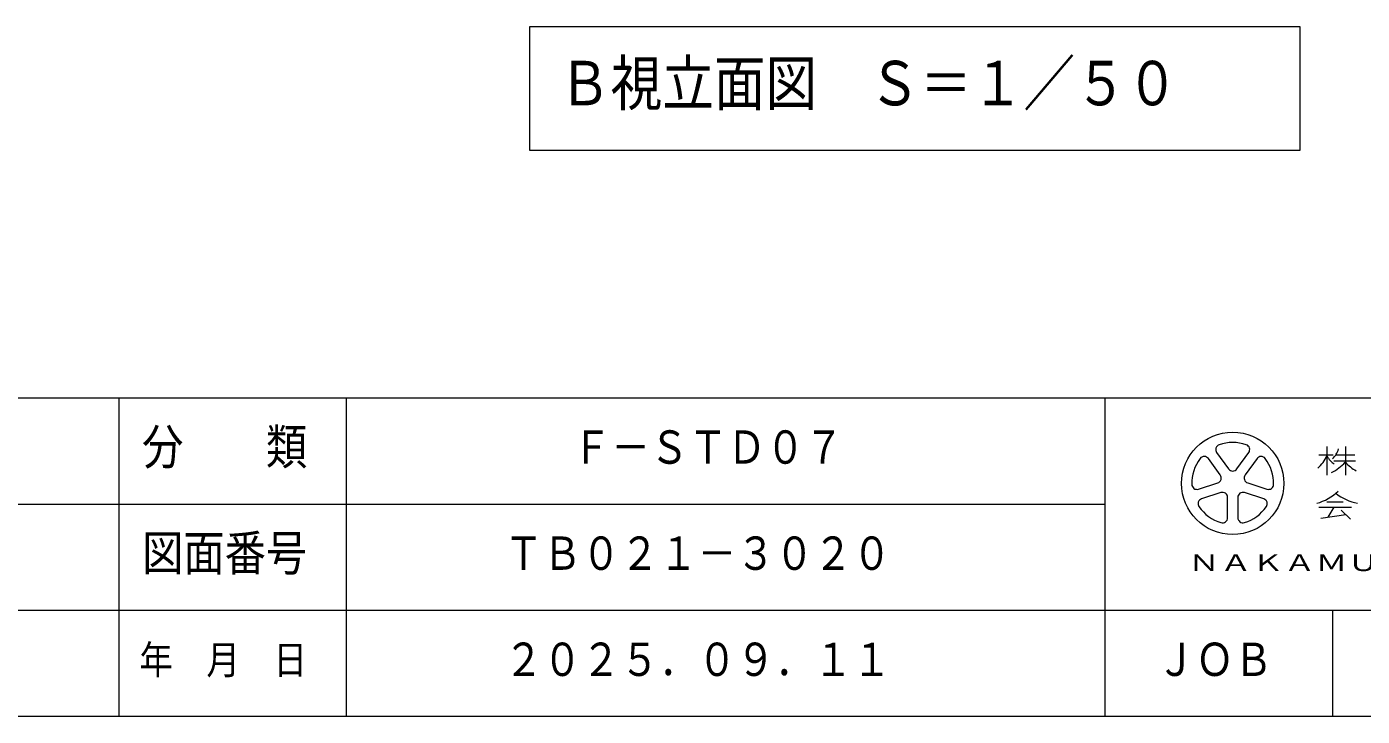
# Model space of a CAD drawing. Units: millimetres on the paper, scale 1:50. Extents: x 0 to 420, y -297 to 594.
# Drawn here: x 261.4 to 349.5, y 15 to 60.5 of the extents above; entities that cross this region are included whole.
import ezdxf
from ezdxf.enums import TextEntityAlignment as Align

# ---------------------------------------------------------------- set-up
doc = ezdxf.new("R2010")
doc.units = ezdxf.units.MM
doc.layers.add('0_2', color=7, linetype='Continuous', lineweight=9)
doc.layers.add('LY_4', color=7, linetype='Continuous', lineweight=18)
doc.styles.add('ＭＳ ゴシック', font='')
doc.styles.get('ＭＳ ゴシック').set_extended_font_data('MS Gothic')

msp = doc.modelspace()

# ---------------------------------------------------------------- linework, layer by layer
at = {"layer": '0_2', "lineweight": 18}
for p, q in [((345.372, 60.485), (294.572, 60.485)), ((294.572, 60.485), (294.572, 52.352)), ((345.372, 52.352), (345.372, 60.485)), ((294.572, 52.352), (345.372, 52.352))]:
    msp.add_line(p, q, dxfattribs=at)
at = {"layer": 'LY_4', "lineweight": 9}
for p, q in [((17.5, 36), (402.5, 36)), ((267.5, 36), (267.5, 15)), ((332.5, 36), (332.5, 15)), ((347.139, 32.793), (347.139, 30.903)), ((348.354, 32.793), (348.354, 30.903)), ((346.599, 32.253), (347.544, 32.253)), ((347.585, 31.848), (349.029, 31.848)), ((347.731, 32.253), (348.975, 32.253)), ((347.139, 29.148), (348.219, 29.148)), ((215, 29), (332.5, 29)), ((346.599, 28.784), (348.759, 28.784)), ((346.735, 28.067), (348.387, 28.304)), ((347.601, 28.784), (347.211, 28.136)), ((348.084, 28.607), (348.69, 28.001)), ((160, 22), (402.5, 22)), ((347.5, 22), (347.5, 15)), ((17.5, 15), (402.5, 15))]:
    msp.add_line(p, q, dxfattribs=at)
at = {"layer": 'LY_4'}
for p, q in [((282.5, 36), (282.5, 15)), ((340.11, 30.917), (339.325, 31.997)), ((339.871, 32.393), (340.656, 31.313)), ((341.202, 31.313), (341.987, 32.393)), ((342.533, 31.997), (341.748, 30.917)), ((338.672, 29.985), (339.941, 30.397)), ((341.917, 30.397), (343.187, 29.985)), ((340.15, 29.755), (338.88, 29.343)), ((340.592, 28.099), (340.592, 29.434)), ((341.267, 29.434), (341.267, 28.099)), ((342.978, 29.343), (341.708, 29.755))]:
    msp.add_line(p, q, dxfattribs=at)
msp.add_circle((340.929, 30.363), 3.375, dxfattribs=at)
for centre, radius, start, end in [((340.144, 32.592), 0.338, 109.39847, 215.99997), ((340.929, 30.363), 2.7, 70.60155, 109.39847), ((341.714, 32.592), 0.338, 324, 70.60155), ((340.929, 30.363), 2.7, 142.60154, 181.39846), ((339.052, 31.798), 0.338, 35.99999, 142.60154), ((342.806, 31.798), 0.338, 37.39846, 143.99995), ((340.929, 30.363), 2.7, 358.60155, 37.39847), ((339.837, 30.718), 0.338, 287.99998, 35.99999), ((340.929, 31.512), 0.338, 215.99998, 324), ((342.021, 30.718), 0.338, 143.99996, 251.99999), ((338.567, 30.306), 0.338, 181.39848, 287.99997), ((343.291, 30.306), 0.338, 252.00001, 358.60156), ((338.984, 29.022), 0.338, 107.99999, 214.60154), ((340.254, 29.434), 0.338, 359.99997, 107.99999), ((341.604, 29.434), 0.338, 71.99997, 179.99999), ((342.874, 29.022), 0.338, 325.39847, 71.99996), ((340.929, 30.363), 2.7, 214.60156, 253.39848), ((340.929, 30.363), 2.7, 286.60155, 325.39847), ((340.254, 28.099), 0.338, 253.39847, 359.99997), ((341.604, 28.099), 0.338, 179.99999, 286.60154)]:
    msp.add_arc(centre, radius, start, end, dxfattribs=at)
at = {"layer": 'LY_4', "lineweight": 9}
for centre, radius, start, end in [((346.498, 33.047), 1.467, 313.72108, 343.54317), ((345.034, 33.084), 2.285, 311.36185, 337.13638), ((349.117, 33.427), 2.345, 212.50346, 230.00631), ((346.126, 33.818), 3.034, 295.86917, 317.23867), ((350.582, 33.818), 3.034, 222.76131, 240.10806), ((345.602, 32.257), 3.32, 285.11261, 313.40619), ((349.73, 32.194), 3.192, 231.17281, 259.75506)]:
    msp.add_arc(centre, radius, start, end, dxfattribs=at)

# ---------------------------------------------------------------- texts
at = {"layer": '0_2', "style": 'ＭＳ ゴシック', "width": 0.85}
for s, height, p in [('Ｂ視立面図\u3000Ｓ＝１／５０', 2.933, (296.528, 54.418)), ('Ｆ－ＳＴＤ０７', 2.199, (297.417, 31)), ('ＴＢ０２１－３０２０', 2.199, (292.917, 24)), ('２０２５．０９．１１', 2.199, (292.917, 17))]:
    msp.add_text(s, height=height, dxfattribs=at).set_placement(p, align=Align.BOTTOM_LEFT)
at = {"layer": 'LY_4', "style": 'ＭＳ ゴシック'}
for s, height, width, p in [('分\u3000\u3000類', 2.346, 0.85, (269.044, 30.9)), ('図面番号', 2.346, 0.85, (269.044, 23.9)), ('ＮＡＫＡＭＵＲＡ\u3000ＭＦＧ．ＣＯＲＰＯＲＡＴＩＯＮ', 1.1, 1.4, (337.99, 24.25)), ('年\u3000月\u3000日', 1.906, 0.85, (268.861, 17.2)), ('ＪＯＢ', 2.199, 0.85, (335.917, 17))]:
    msp.add_text(s, height=height, dxfattribs=dict(at, width=width)).set_placement(p, align=Align.BOTTOM_LEFT)

doc.saveas('drawing.dxf')
